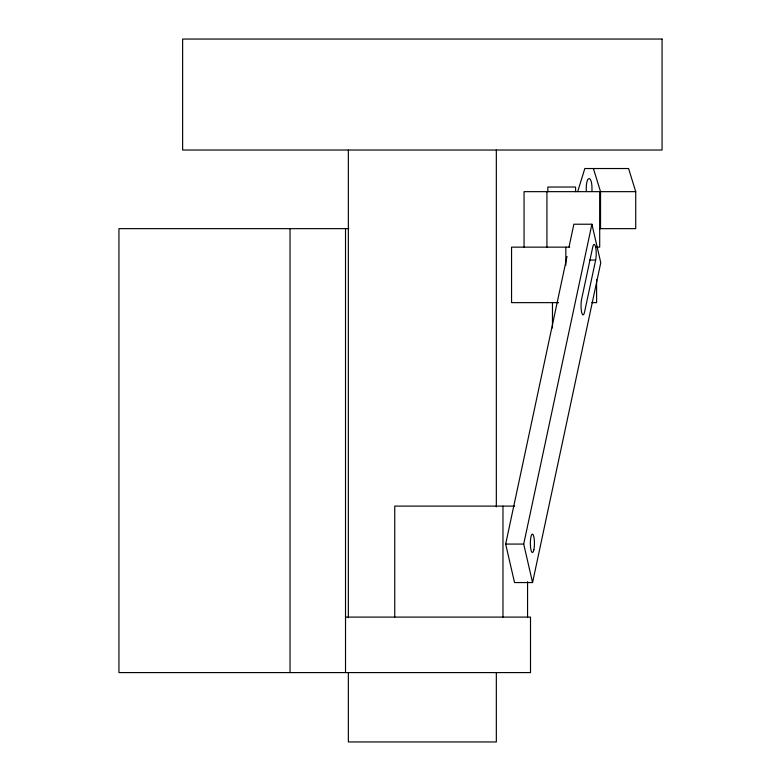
<?xml version="1.0" encoding="UTF-8"?>
<svg xmlns="http://www.w3.org/2000/svg" width="781" height="781" viewBox="0 0 781 781"><rect width="100%" height="100%" fill="white"/><g stroke="black" fill="none" stroke-linecap="round" stroke-linejoin="round"><path stroke-width="1.17" d="M569.037 246.903L573.879 224.225L591.91 224.225L600.774 262.709L532.564 582.558L514.533 582.558L505.668 544.074L567.006 256.451M532.564 582.558L523.709 544.074L591.91 224.225M595.649 260.053L584.559 312.068A9.245 2.05 -90 0 1 581.66 312.312A9.245 2.05 -90 0 1 581.611 299.24L592.701 247.226A9.245 2.05 -90 0 1 595.6 246.972A9.245 2.05 -90 0 1 595.649 260.053L589.635 260.053M577.676 191.657L584.823 168.53L628.578 168.53L635.724 191.657L635.724 228.648L599.515 228.648M593.394 168.53L600.54 191.657L635.724 191.657M348.658 228.648L118.937 228.648L118.937 672.587L530.504 672.587L530.504 617.097L345.524 617.097M569.71 247.147L511.555 247.147L511.555 302.637L558.6 302.637M596.098 247.147L599.701 247.147L599.701 191.657L524.061 191.657L524.061 247.147M591.773 302.637L596.606 302.637L596.606 279.715M514.689 506.108L394.747 506.108L394.747 617.097M505.668 544.074L523.709 544.074M600.54 191.657L600.54 228.648M591.969 191.335L591.969 187.811A9.245 2.86 -90 0 0 589.108 178.556A9.245 2.86 -90 0 0 586.258 187.811L586.258 191.335M575.568 191.657L575.568 187.03L547.842 187.03L547.842 191.657M565.835 247.147L565.835 265.237M552.47 302.393L552.47 327.952M546.925 191.657L546.925 247.147M527.565 581.728L527.565 617.097M502.974 506.108L502.974 617.097M496.335 150.03L496.335 506.889M496.335 672.529L496.335 741.95L348.355 741.95L348.355 672.529M348.355 150.03L348.355 617.722M345.524 228.648L345.524 672.587M290.034 228.648L290.034 672.587M662.063 39.05L182.627 39.05L182.627 150.03L662.063 150.03L662.063 39.05M533.872 549.736A9.245 2.05 -90 0 0 532.896 534.35A9.245 2.05 -90 0 0 530.436 545.89A9.245 2.05 -90 0 0 533.872 549.736"/></g></svg>
